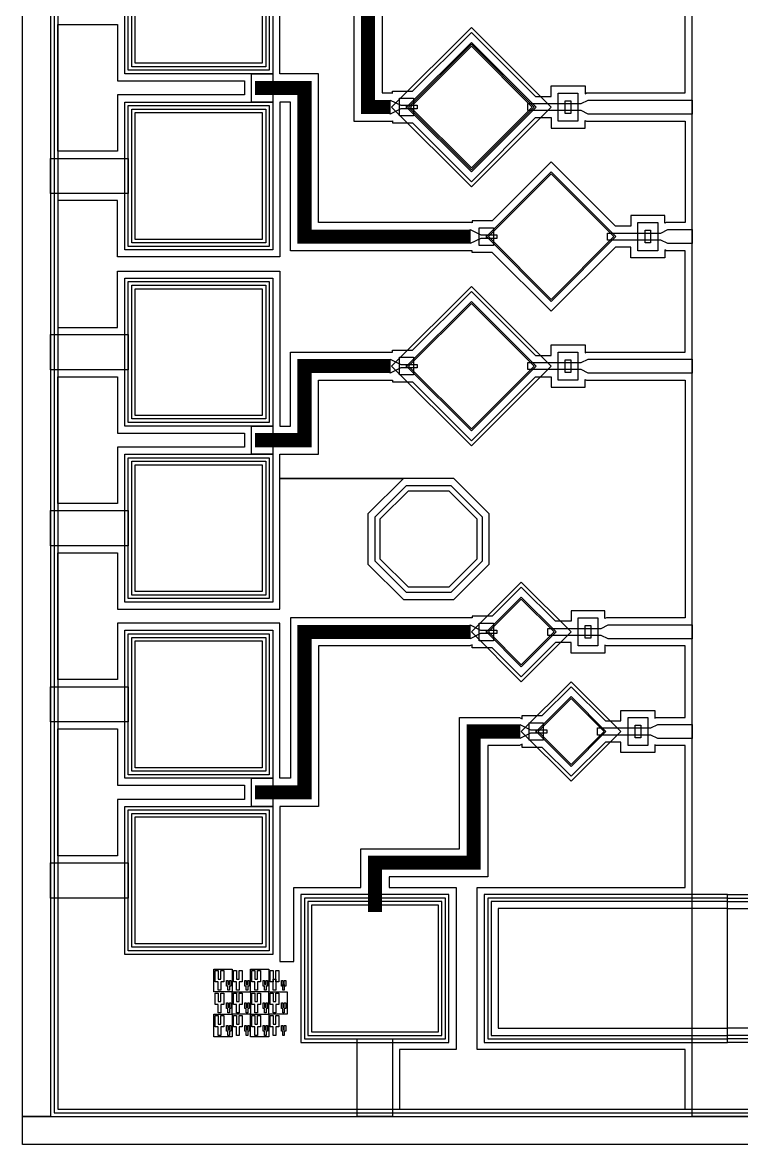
# Model space of a CAD drawing. Extents: x -87611 to 96139, y 77822 to 138139.
# Drawn here: x -48052 to -47032, y 96437 to 98030 of the extents above; entities that cross this region are included whole.
import ezdxf

# ---------------------------------------------------------------- set-up
doc = ezdxf.new("R2010")
doc.units = 0
doc.header["$MEASUREMENT"] = 0
doc.layers.get('0').update_dxf_attribs({"color": 6})
for name, color, linetype in [('L10D0 Abs', 4, 'Continuous'), ('L12D0 Etch', 190, 'Continuous'), ('L14D0 Au', 2, 'Continuous'), ('L15D0 PVIA', 7, 'Continuous'), ('L18D0 SU8', 7, 'Continuous'), ('L1D0 Plug', 200, 'Continuous'), ('L3D0 Base', 3, 'Continuous'), ('L4D0 Cntr', 1, 'Continuous'), ('L50D0 SiO2', 52, 'Continuous'), ('L7D0 DE', 42, 'Continuous'), ('L8D0 Wire', 5, 'Continuous'), ('L9D0 Cont', 30, 'Continuous')]:
    doc.layers.add(name, color=color, linetype=linetype)

# ---------------------------------------------------------------- blocks, each defined once
blk = doc.blocks.new('_ALIGNMARK')
at = {"layer": 'L10D0 Abs'}
for points in [[(6, 2), (6, 14), (2, 14), (2, 30), (6, 30), (6, 18), (10, 18), (10, 30), (14, 30), (14, 14), (10, 14), (10, 2)], [(20, 2), (20, 8), (18, 8), (18, 16), (20, 16), (20, 10), (22, 10), (22, 16), (24, 16), (24, 8), (22, 8), (22, 2)]]:
    blk.add_lwpolyline(points, close=True, dxfattribs=at)
at = {"layer": 'L12D0 Etch'}
for points in [[(58, 2), (58, 14), (54, 14), (54, 30), (58, 30), (58, 18), (62, 18), (62, 30), (66, 30), (66, 14), (62, 14), (62, 2)], [(72, 2), (72, 8), (70, 8), (70, 16), (72, 16), (72, 10), (74, 10), (74, 16), (76, 16), (76, 8), (74, 8), (74, 2)]]:
    blk.add_lwpolyline(points, close=True, dxfattribs=at)
at = {"layer": 'L14D0 Au'}
for points in [[(6, 66), (6, 78), (2, 78), (2, 94), (6, 94), (6, 82), (10, 82), (10, 94), (14, 94), (14, 78), (10, 78), (10, 66)], [(20, 66), (20, 72), (18, 72), (18, 80), (20, 80), (20, 74), (22, 74), (22, 80), (24, 80), (24, 72), (22, 72), (22, 66)]]:
    blk.add_lwpolyline(points, close=True, dxfattribs=at)
at = {"layer": 'L15D0 PVIA'}
for points in [[(84, 34), (84, 46), (80, 46), (80, 62), (84, 62), (84, 50), (88, 50), (88, 62), (92, 62), (92, 46), (88, 46), (88, 34)], [(98, 34), (98, 40), (96, 40), (96, 48), (98, 48), (98, 42), (100, 42), (100, 48), (102, 48), (102, 40), (100, 40), (100, 34)]]:
    blk.add_lwpolyline(points, close=True, dxfattribs=at)
at = {"layer": 'L18D0 SU8'}
for points in [[(84, 2), (84, 14), (80, 14), (80, 30), (84, 30), (84, 18), (88, 18), (88, 30), (92, 30), (92, 14), (88, 14), (88, 2)], [(98, 2), (98, 8), (96, 8), (96, 16), (98, 16), (98, 10), (100, 10), (100, 16), (102, 16), (102, 8), (100, 8), (100, 2)]]:
    blk.add_lwpolyline(points, close=True, dxfattribs=at)
at = {"layer": 'L1D0 Plug'}
for points in [[(32, 2), (32, 14), (28, 14), (28, 30), (32, 30), (32, 18), (36, 18), (36, 30), (40, 30), (40, 14), (36, 14), (36, 2)], [(46, 2), (46, 8), (44, 8), (44, 16), (46, 16), (46, 10), (48, 10), (48, 16), (50, 16), (50, 8), (48, 8), (48, 2)]]:
    blk.add_lwpolyline(points, close=True, dxfattribs=at)
at = {"layer": 'L3D0 Base'}
for points in [[(0, 64), (0, 96), (26, 96), (26, 64)], [(52, 64), (52, 96), (78, 96), (78, 64)], [(80, 78), (80, 94), (84, 94), (84, 78)], [(84, 66), (84, 82), (88, 82), (88, 66)], [(88, 78), (88, 94), (92, 94), (92, 78)], [(96, 72), (96, 80), (98, 80), (98, 72)], [(100, 72), (100, 80), (102, 80), (102, 72)], [(26, 32), (26, 64), (52, 64), (52, 32)], [(78, 32), (78, 64), (104, 64), (104, 32)], [(98, 66), (98, 74), (100, 74), (100, 66)], [(0, 0), (0, 32), (26, 32), (26, 0)], [(52, 0), (52, 32), (78, 32), (78, 0)]]:
    blk.add_lwpolyline(points, close=True, dxfattribs=at)
at = {"layer": 'L4D0 Cntr'}
for points in [[(32, 34), (32, 46), (28, 46), (28, 62), (32, 62), (32, 50), (36, 50), (36, 62), (40, 62), (40, 46), (36, 46), (36, 34)], [(46, 34), (46, 40), (44, 40), (44, 48), (46, 48), (46, 42), (48, 42), (48, 48), (50, 48), (50, 40), (48, 40), (48, 34)]]:
    blk.add_lwpolyline(points, close=True, dxfattribs=at)
at = {"layer": 'L50D0 SiO2'}
for points in [[(6, 34), (6, 46), (2, 46), (2, 62), (6, 62), (6, 50), (10, 50), (10, 62), (14, 62), (14, 46), (10, 46), (10, 34)], [(20, 34), (20, 40), (18, 40), (18, 48), (20, 48), (20, 42), (22, 42), (22, 48), (24, 48), (24, 40), (22, 40), (22, 34)]]:
    blk.add_lwpolyline(points, close=True, dxfattribs=at)
at = {"layer": 'L7D0 DE'}
for points in [[(58, 34), (58, 46), (54, 46), (54, 62), (58, 62), (58, 50), (62, 50), (62, 62), (66, 62), (66, 46), (62, 46), (62, 34)], [(72, 34), (72, 40), (70, 40), (70, 48), (72, 48), (72, 42), (74, 42), (74, 48), (76, 48), (76, 40), (74, 40), (74, 34)]]:
    blk.add_lwpolyline(points, close=True, dxfattribs=at)
at = {"layer": 'L8D0 Wire'}
for points in [[(32, 66), (32, 78), (28, 78), (28, 94), (32, 94), (32, 82), (36, 82), (36, 94), (40, 94), (40, 78), (36, 78), (36, 66)], [(46, 66), (46, 72), (44, 72), (44, 80), (46, 80), (46, 74), (48, 74), (48, 80), (50, 80), (50, 72), (48, 72), (48, 66)]]:
    blk.add_lwpolyline(points, close=True, dxfattribs=at)
at = {"layer": 'L9D0 Cont'}
for points in [[(58, 66), (58, 78), (54, 78), (54, 94), (58, 94), (58, 82), (62, 82), (62, 94), (66, 94), (66, 78), (62, 78), (62, 66)], [(72, 66), (72, 72), (70, 72), (70, 80), (72, 80), (72, 74), (74, 74), (74, 80), (76, 80), (76, 72), (74, 72), (74, 66)]]:
    blk.add_lwpolyline(points, close=True, dxfattribs=at)
blk = doc.blocks.new('PAD200S')
at = {"layer": 'L14D0 Au'}
blk.add_lwpolyline([(10, 10), (10, 190), (190, 190), (190, 10)], close=True, dxfattribs=at)
at = {"layer": 'L3D0 Base'}
blk.add_lwpolyline([(0, 0), (0, 200), (200, 200), (200, 0)], close=True, dxfattribs=at)
at = {"layer": 'L4D0 Cntr'}
blk.add_lwpolyline([(5, 5), (5, 195), (195, 195), (195, 5)], close=True, dxfattribs=at)
at = {"layer": 'L8D0 Wire'}
blk.add_lwpolyline([(-5, -5), (-5, 205), (205, 205), (205, -5)], close=True, dxfattribs=at)
blk = doc.blocks.new('_SU8_POST')
at = {"layer": 'L18D0 SU8'}
blk.add_lwpolyline([(-28.5, -68.5), (-68.5, -28.5), (-68.5, 28.5), (-28.5, 68.5), (28.5, 68.5), (68.5, 28.5), (68.5, -28.5), (28.5, -68.5)], close=True, dxfattribs=at)
at = {"layer": 'L3D0 Base'}
blk.add_lwpolyline([(-31.5, -76), (-76, -31.5), (-76, 31.5), (-31.5, 76), (31.5, 76), (76, 31.5), (76, -31.5), (31.5, -76)], close=True, dxfattribs=at)
blk = doc.blocks.new('_TC_PRBE_TOP')
at = {"layer": 'L50D0 SiO2', "linetype": 'Continuous'}
blk.add_lwpolyline([(33.076, -12.5), (13.076, -12.5), (13.076, 12.5), (33.076, 12.5)], close=True, dxfattribs=at)
at = {"layer": 'L8D0 Wire'}
for points in [[(0, -10), (0, 10), (15, 2.5), (23.076, 2.5), (23.076, -2.5), (15, -2.5)], [(23.076, 2.5), (38.076, 2.5), (38.076, -2.5), (23.076, -2.5)]]:
    blk.add_lwpolyline(points, close=True, dxfattribs=at)
blk = doc.blocks.new('_TC_TRCE')
at = {"layer": 'L14D0 Au'}
for points in [[(-529.999, 220.001), (-529.999, -47.213), (-475.827, -47.213), (-475.112, -46.855), (-475.112, -49.713), (-446.754, -49.713), (-363.188, -133.279), (-272.122, -42.213), (-250.051, -42.213), (-250.051, -57.213), (-202.051, -57.213), (-202.051, -46.143), (-199.912, -47.213), (-59.999, -47.213), (-59.999, -191.061), (-86.774, -191.061), (-88.913, -192.131), (-88.913, -181.061), (-136.913, -181.061), (-136.913, -196.061), (-158.984, -196.061), (-250.05, -104.995), (-333.616, -188.561), (-361.974, -188.561), (-361.974, -191.418), (-362.689, -191.061), (-579.999, -191.061), (-579.999, 20.001), (-634.999, 20.001), (-634.999, 240.001)], [(-489.999, 252.953), (-489.999, -7.213), (-475.827, -7.213), (-475.112, -7.57), (-475.112, -4.713), (-446.754, -4.713), (-363.188, 78.853), (-272.122, -12.213), (-250.051, -12.213), (-250.051, 2.787), (-202.051, 2.787), (-202.051, -8.283), (-199.912, -7.213), (-59.999, -7.213), (-59.999, 252.953)]]:
    blk.add_lwpolyline(points, dxfattribs=at)
for points in [[(-949.999, 90.001), (-864.999, 90.001), (-864.999, 10.001), (-684.999, 10.001), (-684.999, -9.999), (-864.999, -9.999), (-864.999, -89.999), (-949.999, -89.999)], [(-361.974, -230.703), (-362.689, -231.061), (-619.999, -231.061), (-619.999, -19.999), (-634.999, -19.999), (-634.999, -239.999), (-864.999, -239.999), (-864.999, -159.999), (-949.999, -159.999), (-949.999, -339.999), (-864.999, -339.999), (-864.999, -259.999), (-634.999, -259.999), (-634.999, -479.999), (-619.999, -479.999), (-619.999, -374.909), (-475.827, -374.909), (-475.112, -375.266), (-475.112, -372.409), (-446.754, -372.409), (-363.188, -288.843), (-272.122, -379.909), (-250.051, -379.909), (-250.051, -364.909), (-202.051, -364.909), (-202.051, -375.979), (-199.912, -374.909), (-59.999, -374.909), (-59.999, -231.061), (-86.774, -231.061), (-88.913, -229.991), (-88.913, -241.061), (-136.913, -241.061), (-136.913, -226.061), (-158.984, -226.061), (-250.05, -317.127), (-333.616, -233.561), (-361.974, -233.561)], [(-634.999, -979.999), (-634.999, -759.999), (-864.999, -759.999), (-864.999, -839.999), (-949.999, -839.999), (-949.999, -659.999), (-864.999, -659.999), (-864.999, -739.999), (-634.999, -739.999), (-634.999, -554.296), (-459.558, -554.296), (-509.916, -604.654), (-509.916, -675.938), (-459.558, -726.296), (-388.274, -726.296), (-337.916, -675.938), (-337.916, -604.654), (-388.274, -554.296), (-634.999, -554.296), (-634.999, -519.999), (-579.999, -519.999), (-579.999, -414.909), (-475.112, -414.909), (-475.112, -417.409), (-446.754, -417.409), (-363.188, -500.975), (-272.122, -409.909), (-250.051, -409.909), (-250.051, -424.909), (-202.051, -424.909), (-202.051, -413.839), (-199.912, -414.909), (-59.999, -414.909), (-59.999, -752.213), (-171.628, -752.213), (-173.767, -753.283), (-173.767, -742.213), (-221.767, -742.213), (-221.767, -757.213), (-243.838, -757.213), (-292.478, -708.571), (-333.62, -749.713), (-361.978, -749.713), (-361.978, -752.213), (-619.999, -752.213), (-619.999, -979.999)], [(-949.999, -409.999), (-864.999, -409.999), (-864.999, -489.999), (-684.999, -489.999), (-684.999, -509.999), (-864.999, -509.999), (-864.999, -589.999), (-949.999, -589.999)], [(-361.979, -794.714), (-361.979, -790.395), (-365.615, -792.213), (-579.999, -792.213), (-579.999, -1019.999), (-634.999, -1019.999), (-634.999, -1239.999), (-614.999, -1239.999), (-614.999, -1134.999), (-519.999, -1134.999), (-519.999, -1079.999), (-379.999, -1079.999), (-379.999, -893.634), (-294.915, -893.634), (-291.271, -895.456), (-291.271, -891.134), (-262.913, -891.134), (-221.771, -849.992), (-173.131, -898.634), (-151.06, -898.634), (-151.06, -883.634), (-103.06, -883.634), (-103.06, -894.704), (-100.921, -893.634), (-59.999, -893.634), (-59.999, -792.213), (-171.628, -792.213), (-173.767, -791.143), (-173.767, -802.213), (-221.767, -802.213), (-221.767, -787.213), (-243.838, -787.213), (-292.478, -835.855), (-333.619, -794.714)], [(-949.999, -909.999), (-864.999, -909.999), (-864.999, -989.999), (-684.999, -989.999), (-684.999, -1009.999), (-864.999, -1009.999), (-864.999, -1089.999), (-949.999, -1089.999)], [(-291.271, -931.812), (-294.915, -933.634), (-339.999, -933.634), (-339.999, -1119.999), (-479.999, -1119.999), (-479.999, -1134.999), (-384.999, -1134.999), (-384.999, -1364.999), (-464.999, -1364.999), (-464.999, -1449.999), (-59.999, -1449.999), (-59.999, -1364.999), (-354.999, -1364.999), (-354.999, -1134.999), (-59.999, -1134.999), (-59.999, -933.634), (-100.921, -933.634), (-103.06, -932.564), (-103.06, -943.634), (-151.06, -943.634), (-151.06, -928.634), (-173.131, -928.634), (-221.771, -977.276), (-262.913, -936.134), (-291.271, -936.134)]]:
    blk.add_lwpolyline(points, close=True, dxfattribs=at)
at = {"layer": 'L8D0 Wire', "const_width": 20}
for points in [[(-669.999, 500.001), (-599.999, 500.001), (-599.999, 240.001), (-509.999, 240.001), (-509.999, -27.213), (-478.188, -27.213)], [(-669.999, 0.001), (-599.999, 0.001), (-599.999, -211.061), (-365.05, -211.061)], [(-669.999, -499.999), (-599.999, -499.999), (-599.999, -394.909), (-478.188, -394.909)], [(-669.999, -999.999), (-599.999, -999.999), (-599.999, -772.213), (-365.054, -772.213)], [(-499.999, -1169.999), (-499.999, -1099.999), (-359.999, -1099.999), (-359.999, -913.634), (-294.347, -913.634)]]:
    blk.add_lwpolyline(points, dxfattribs=at)
at = {"layer": 'L8D0 Wire'}
for points in [[(-674.999, -19.999), (-674.999, 20.001), (-644.999, 20.001), (-644.999, -19.999)], [(-674.999, -519.999), (-674.999, -479.999), (-644.999, -479.999), (-644.999, -519.999)], [(-674.999, -1019.999), (-674.999, -979.999), (-644.999, -979.999), (-644.999, -1019.999)]]:
    blk.add_lwpolyline(points, close=True, dxfattribs=at)
at = {"linetype": 'Continuous'}
for p in [(-478.189, -27.214), (-365.051, -211.062), (-478.189, -394.91), (-365.055, -772.214), (-294.348, -913.635)]:
    blk.add_blockref('_TC_PRBE_TOP', p, dxfattribs=at)
blk = doc.blocks.new('TC_PAD')
at = {"layer": 'L15D0 PVIA'}
blk.add_lwpolyline([(-325, 85), (-325, -85), (0, -85), (0, 85)], close=True, dxfattribs=at)
at = {"layer": 'L3D0 Base'}
blk.add_lwpolyline([(-340, 100), (-340, -100), (0, -100), (0, 100)], close=True, dxfattribs=at)
at = {"layer": 'L4D0 Cntr'}
blk.add_lwpolyline([(-335, 95), (-335, -95), (0, -95), (0, 95)], close=True, dxfattribs=at)
at = {"layer": 'L8D0 Wire'}
blk.add_lwpolyline([(-345, 105), (-345, -105), (0, -105), (0, 105)], close=True, dxfattribs=at)
blk = doc.blocks.new('$TEST_CHIP')
at = {"layer": 'L10D0 Abs'}
blk.add_lwpolyline([(636.81, 1386.525), (550.55, 1472.785), (636.816, 1559.051), (723.076, 1472.791)], close=True, dxfattribs=at)
at = {"layer": 'L12D0 Etch'}
blk.add_lwpolyline([(0, 0), (0, 2950), (50, 2950), (50, 50), (1950, 50), (1950, 2950), (0, 2950), (0, 3000), (2000, 3000), (2000, 0)], close=True, dxfattribs=at)
at = {"layer": 'L1D0 Plug'}
for points in [[(759.948, 1452.786), (759.948, 1492.786), (787.948, 1492.786), (787.948, 1452.786)], [(873.086, 1268.938), (873.086, 1308.938), (901.086, 1308.938), (901.086, 1268.938)], [(759.948, 1085.09), (759.948, 1125.09), (787.948, 1125.09), (787.948, 1085.09)], [(788.232, 707.786), (788.232, 747.786), (816.232, 747.786), (816.232, 707.786)], [(858.939, 566.365), (858.939, 606.365), (886.939, 606.365), (886.939, 566.365)]]:
    blk.add_lwpolyline(points, close=True, dxfattribs=at)
at = {"layer": 'L3D0 Base'}
for points in [[(0, 40), (0, 3000), (40, 3000), (40, 40)], [(950, 40), (950, 2960), (1050, 2960), (1050, 40)], [(636.811, 1380.862), (544.887, 1472.786), (636.811, 1564.71), (728.735, 1472.786)], [(802.448, 1462.786), (792.448, 1467.786), (716.735, 1467.786), (716.735, 1477.786), (792.448, 1477.786), (802.448, 1482.786), (950, 1482.786), (950, 1462.786)], [(40, 1350), (40, 1400), (150, 1400), (150, 1350)], [(749.949, 1197.014), (658.025, 1288.938), (749.949, 1380.862), (841.873, 1288.938)], [(915.586, 1278.938), (905.586, 1283.938), (829.873, 1283.938), (829.873, 1293.938), (905.586, 1293.938), (915.586, 1298.938), (950, 1298.938), (950, 1278.938)], [(636.811, 1013.166), (544.887, 1105.09), (636.811, 1197.014), (728.735, 1105.09)], [(40, 1100), (40, 1150), (150, 1150), (150, 1100)], [(802.448, 1095.09), (792.448, 1100.09), (716.735, 1100.09), (716.735, 1110.09), (792.448, 1110.09), (802.448, 1115.09), (950, 1115.09), (950, 1095.09)], [(40, 850), (40, 900), (150, 900), (150, 850)], [(707.521, 678.286), (658.021, 727.786), (707.521, 777.286), (757.019, 727.786)], [(830.732, 717.786), (820.732, 722.786), (745.019, 722.786), (745.019, 732.786), (820.732, 732.786), (830.732, 737.786), (950, 737.786), (950, 717.786)], [(40, 600), (40, 650), (150, 650), (150, 600)], [(778.228, 536.865), (728.728, 586.365), (778.228, 635.865), (827.726, 586.365)], [(901.439, 576.365), (891.439, 581.365), (815.726, 581.365), (815.726, 591.365), (891.439, 591.365), (901.439, 596.365), (950, 596.365), (950, 576.365)], [(40, 350), (40, 400), (150, 400), (150, 350)], [(475, 40), (475, 150), (525, 150), (525, 40)], [(0, 0), (0, 40), (1960, 40), (1960, 0)]]:
    blk.add_lwpolyline(points, close=True, dxfattribs=at)
at = {"layer": 'L4D0 Cntr'}
for points in [[(0, 0), (0, 2955), (45, 2955), (45, 45), (1955, 45), (1955, 2955), (0, 2955), (0, 3000), (2000, 3000), (2000, 0)], [(636.81, 1383.696), (547.72, 1472.786), (636.815, 1561.881), (725.905, 1472.791)], [(749.948, 1199.848), (660.858, 1288.938), (749.953, 1378.033), (839.043, 1288.943)], [(636.81, 1016), (547.72, 1105.09), (636.815, 1194.185), (725.905, 1105.095)], [(707.521, 681.115), (660.852, 727.784), (707.522, 774.454), (754.191, 727.785)], [(778.228, 539.694), (731.559, 586.363), (778.229, 633.033), (824.898, 586.364)]]:
    blk.add_lwpolyline(points, close=True, dxfattribs=at)
at = {"layer": 'L7D0 DE'}
for points in [[(1999.998, -0.002), (0, 0.179), (0, 2960), (40, 2960), (40, 40.175), (1960, 40.002), (1960, 2960), (0, 2960), (0, 3000), (2000, 3000), (2000, 0)], [(636.811, 1359.649), (523.674, 1472.786), (636.811, 1585.923), (749.948, 1472.786)], [(636.811, 991.953), (523.674, 1105.09), (636.811, 1218.227), (749.948, 1105.09)], [(707.521, 657.075), (636.814, 727.786), (707.521, 798.497), (778.232, 727.786)], [(778.228, 515.654), (707.521, 586.365), (778.228, 657.076), (848.939, 586.365)]]:
    blk.add_lwpolyline(points, close=True, dxfattribs=at)
at = {"layer": 'L9D0 Cont'}
for points in [[(769.948, 1463.786), (769.948, 1481.786), (777.948, 1481.786), (777.948, 1463.786)], [(883.086, 1279.938), (883.086, 1297.938), (891.086, 1297.938), (891.086, 1279.938)], [(769.948, 1096.09), (769.948, 1114.09), (777.948, 1114.09), (777.948, 1096.09)], [(798.232, 718.786), (798.232, 736.786), (806.232, 736.786), (806.232, 718.786)], [(868.939, 577.365), (868.939, 595.365), (876.939, 595.365), (876.939, 577.365)]]:
    blk.add_lwpolyline(points, close=True, dxfattribs=at)
at = {"linetype": 'Continuous'}
for name, p in [('_TC_TRCE', (1000, 1500)), ('TC_PAD', (1000, 250))]:
    blk.add_blockref(name, p, dxfattribs=at)
at = {"rotation": 270}
for p in [(150, 1725), (150, 1475), (150, 1225), (150, 975), (150, 725), (150, 475)]:
    blk.add_blockref('PAD200S', p, dxfattribs=at)
for name, p in [('_SU8_POST', (576.083, 859.703)), ('_ALIGNMARK', (271.449, 152.999))]:
    blk.add_blockref(name, p)
at = {"yscale": -1, "rotation": 180}
blk.add_blockref('PAD200S', (600, 150), dxfattribs=at)
at = {"linetype": 'Continuous', "xscale": -1}
blk.add_blockref('TC_PAD', (999.998, 250), dxfattribs=at)
blk = doc.blocks.new('$TEST_CHIP_B')
at = {"linetype": 'Continuous'}
blk.add_blockref('$TEST_CHIP', (0, 0), dxfattribs=at)

msp = doc.modelspace()

# ---------------------------------------------------------------- block references
at = {"linetype": 'Continuous'}
msp.add_blockref('$TEST_CHIP_B', (-48051.7, 96437.1), dxfattribs=at)

doc.saveas('drawing.dxf')
